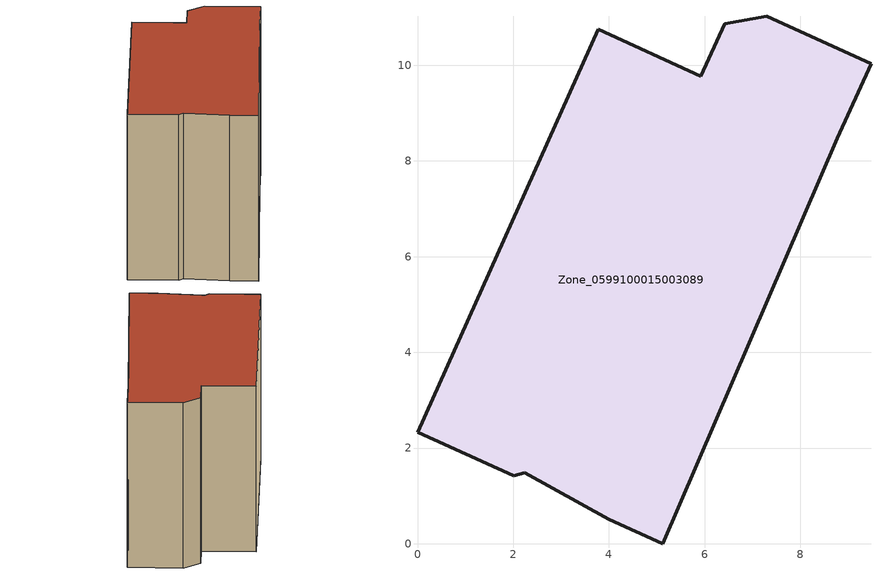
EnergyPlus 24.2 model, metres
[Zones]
Zone_0599100015003089
 floor ground (C_G): 2.24,1.48 2.01,1.42 0,2.33 3.78,10.75 5.92,9.77 6.42,10.87 7.3,11.02 9.48,10.04 8.77,8.48 5.13,0 4,0.51 z0.88
 wall outside (C_F): 9.48,10.04 7.3,11.02 6.42,10.87 5.92,9.77 3.78,10.75 0,2.33 2.01,1.42 2.24,1.48 4,0.51 5.13,0 8.77,8.48 9.48,10.04 z0.88:8.73
 roof outside (C_R): 4,0.51 5.13,0 8.77,8.48 9.48,10.04 7.3,11.02 6.42,10.87 5.92,9.77 3.78,10.75 0,2.33 2.01,1.42 2.24,1.48 z8.73
[BUILDING]
Pand.0599100015003089: North Axis=0; Terrain=City; Loads Convergence Tolerance Value=0.04; Temperature Convergence Tolerance Value=0.4; Solar Distribution=FullExterior; Maximum Number of Warmup Days=25; Minimum Number of Warmup Days=1
[Site:Location]
Rotterdam.The.Hague.AP_ZH_NLD Design_Conditions: Latitude=51.96; Longitude=4.45; Time Zone=1; Elevation=-4.5
[SITE:GROUNDTEMPERATURE:BUILDINGSURFACE]
18, 18, 18, 18, 18, 18, 18, 18, 18, 18, 18, 18
[MATERIAL] Thermal Absorptance=0.9; Solar Absorptance=0.7; Visible Absorptance=0.7
Name | Roughness | Thickness | Conductivity | Density | Specific Heat
G.TI.1965-1974 | MediumSmooth | 0.15 | 0.882353 | 540 | 1210
F.TI.1965-1974 | Rough | 0.3 | 0.697674 | 1920 | 840
R.TI.1965-1974 | MediumRough | 0.2 | 0.232558 | 1500 | 1000
[CONSTRUCTION]
C_G: G.TI.1965-1974
C_F: F.TI.1965-1974
C_R: R.TI.1965-1974
[ZONE]
Zone_0599100015003089: Type=1; Multiplier=1; Ceiling Height=Autocalculate; Volume=Autocalculate; Floor Area=autocalculate; Part of Total Floor Area=Yes
[ZONEINFILTRATION:DESIGNFLOWRATE]
Infil_Zone_0599100015003089: Zone or ZoneList or Space or SpaceList=Zone_0599100015003089; Schedule=AlwaysOn; Design Flow Rate Calculation Method=Flow/Area; Flow Rate per Floor Area=0.003; Constant Term Coefficient=1; Temperature Term Coefficient=0; Velocity Term Coefficient=0; Velocity Squared Term Coefficient=0
[HVACTEMPLATE:ZONE:IDEALLOADSAIRSYSTEM]
Zone_0599100015003089: Maximum Heating Supply Air Temperature=50; Minimum Cooling Supply Air Temperature=13; Maximum Heating Supply Air Humidity Ratio=0.0156; Minimum Cooling Supply Air Humidity Ratio=0.0077; Heating Limit=NoLimit; Cooling Limit=NoLimit; Dehumidification Control Type=ConstantSensibleHeatRatio; Cooling Sensible Heat Ratio=0.7; Dehumidification Setpoint=60; Humidification Control Type=None; Humidification Setpoint=30; Outdoor Air Method=None; Outdoor Air Flow Rate per Person=0.00944; Outdoor Air Flow Rate per Zone Floor Area=0; Outdoor Air Flow Rate per Zone=0; Demand Controlled Ventilation Type=None; Outdoor Air Economizer Type=NoEconomizer; Heat Recovery Type=None; Sensible Heat Recovery Effectiveness=0.7; Latent Heat Recovery Effectiveness=0.65
[ZONECONTROL:THERMOSTAT]
ThermostatControl_Zone_0599100015003089: Zone or ZoneList=Zone_0599100015003089; Control Type Schedule=DualSetpointControlType; Control 1=Thermostat_Zone_0599100015003089; Temperature Difference Between Cutout And Setpoint=0
[THERMOSTATSETPOINT:DUALSETPOINT]
Thermostat_Zone_0599100015003089: Heating Setpoint Temperature Schedule=HeatingSetpoint_Zone_0599100015003089; Cooling Setpoint Temperature Schedule=CoolingSetpoint_Zone_0599100015003089
[SCHEDULE:COMPACT]
HeatingSetpoint_Zone_0599100015003089: Through: 12/31, For: AllDays, Until: 24:00, 21
CoolingSetpoint_Zone_0599100015003089: Through: 12/31, For: AllDays, Until: 24:00, 24
DualSetpointControlType: Through: 12/31, For: AllDays, Until: 24:00, 4
AlwaysOn: Through: 12/31, For: AllDays, Until: 24:00, 1
